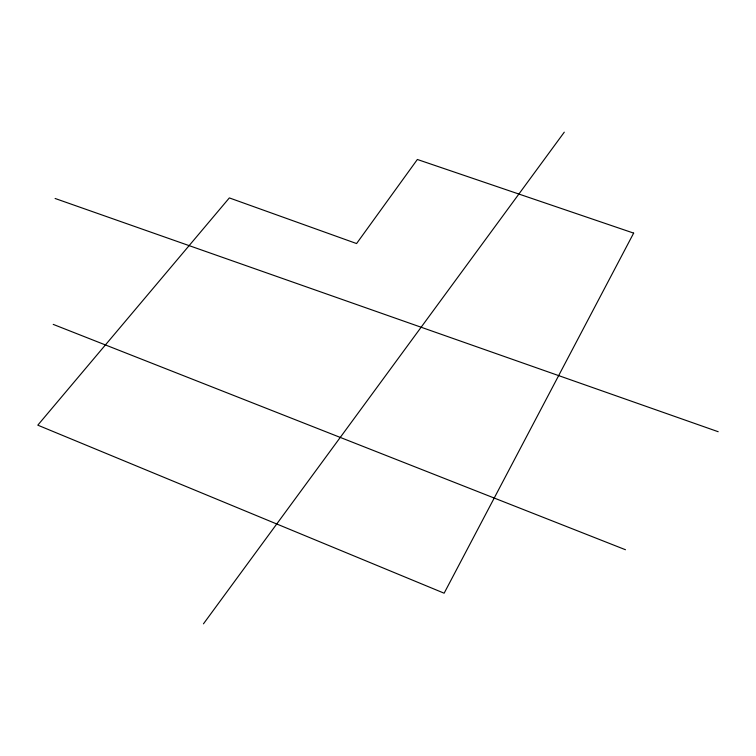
<?xml version="1.0" encoding="UTF-8"?>
<svg xmlns="http://www.w3.org/2000/svg" width="756" height="756" viewBox="0 0 756 756"><rect width="100%" height="100%" fill="white"/><g stroke="black" fill="none" stroke-linecap="round" stroke-linejoin="round"><path stroke-width="1.13" d="M203.458 623.832L564.288 132.168M55.103 198.478L718.2 431.723M53.213 324.381L625.486 549.735M633.651 233.113L444.131 593.205L37.8 425.165L229.342 197.911L356.577 243.555L417.359 159.478L633.651 233.113"/></g></svg>
